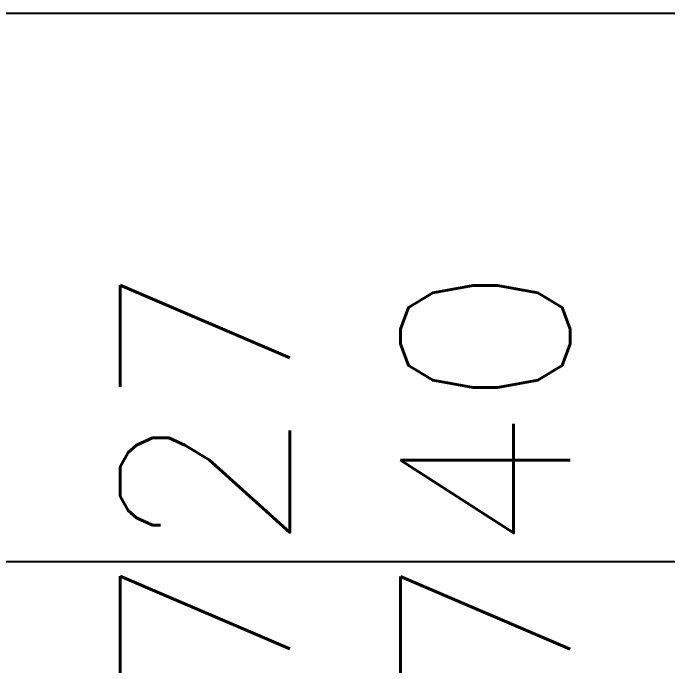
# Model space of a CAD drawing. Header units: inches. Extents: x 0.1 to 89.7, y 0.1 to 57.6.
# Drawn here: x 79.154 to 80.934, y 27.405 to 29.18 of the extents above; entities that cross this region are included whole.
import ezdxf
from ezdxf.enums import TextEntityAlignment as Align

# ---------------------------------------------------------------- set-up
doc = ezdxf.new("R2010")
doc.units = ezdxf.units.IN
doc.header["$MEASUREMENT"] = 0
doc.layers.add('PSYMS', color=7, linetype='Continuous')
doc.layers.add('PTAG', color=150, linetype='Continuous')
doc.styles.add('WD', font='romans.shx', dxfattribs={"height": 0.185})

# ---------------------------------------------------------------- blocks, each defined once
blk = doc.blocks.new('440R_S13R2')
at = {"style": 'WD', "width": 0.7}
for tag, p in [('INST', (0.4, 5.5721)), ('LOC', (0.4, 5.4025)), ('DESC1', (0.4, 5.2462)), ('DESC2', (0.4, 5.09)), ('DESC3', (0.4, 4.9421)), ('XREF', (0.4, 4.3712))]:
    blk.add_attdef(tag, text='', height=0.125, dxfattribs=at).set_placement(p, align=Align.CENTER)
at = {"style": 'WD'}
blk.add_attdef('TAG1', text='', height=0.125, dxfattribs=at).set_placement((0.4, 4.7775), align=Align.CENTER)
at = {"style": 'WD', "flags": 9}
blk.add_attdef('FAMILY', (0.6047, 4.7423), '', height=0.01, dxfattribs=at)
for tag, p in [('CAT', (0.6297, 4.6982)), ('MFG', (0.6278, 4.6787)), ('ASSYCODE', (0.63, 4.6614))]:
    blk.add_attdef(tag, text='', height=0.01, dxfattribs=at).set_placement(p, align=Align.CENTER)
blk = doc.blocks.new('AB_ 440R_D22S2')
at = {"style": 'WD', "width": 0.7}
for tag, p in [('INST', (1.25, 5.2946)), ('LOC', (1.25, 5.125)), ('DESC1', (1.25, 4.9688)), ('DESC2', (1.25, 4.8125)), ('DESC3', (1.25, 4.6646)), ('XREF', (1.25, 4.0938))]:
    blk.add_attdef(tag, text='', height=0.125, dxfattribs=at).set_placement(p, align=Align.CENTER)
at = {"style": 'WD'}
blk.add_attdef('TAG1', text='', height=0.125, dxfattribs=at).set_placement((1.25, 4.5), align=Align.CENTER)
at = {"style": 'WD', "flags": 9}
blk.add_attdef('FAMILY', (1.4547, 4.4648), '', height=0.01, dxfattribs=at)
for tag, p in [('CAT', (1.4797, 4.4207)), ('MFG', (1.4778, 4.4012)), ('ASSYCODE', (1.48, 4.3839))]:
    blk.add_attdef(tag, text='', height=0.01, dxfattribs=at).set_placement(p, align=Align.CENTER)
blk = doc.blocks.new('HDINFA3F')
for p, q in [((0, 0.75), (29.75, 0.75)), ((0, -0.75), (29.75, -0.75))]:
    blk.add_line(p, q)

msp = doc.modelspace()

# ---------------------------------------------------------------- block references
at = {"layer": 'PSYMS', "xscale": 0.9935880310615606, "yscale": 0.9935880310615606, "zscale": 0.9935880310615606}
msp.add_blockref('HDINFA3F', (53.3918, 28.43454), dxfattribs=at)
at = {"layer": 'PSYMS'}
ref = msp.add_blockref('440R_S13R2', (79.17794, 21.60587), dxfattribs=dict(at, xscale=0.9935880310615606, yscale=0.9935880310615606, zscale=0.9935880310615606))
ref.add_attrib('P_TAG1', 'SR727', dxfattribs={"layer": 'PTAG', "height": 0.461257, "rotation": 90, "style": 'WD', "flags": 8}).set_placement((79.67577, 27.50133), align=Align.MIDDLE_CENTER)
ref = msp.add_blockref('AB_ 440R_D22S2', (80.02677, 21.63692), dxfattribs=dict(at, xscale=0.9935880310615606, yscale=0.9935880310615606, zscale=0.9935880310615606))
ref.add_attrib('P_TAG1', 'SR740', dxfattribs={"layer": 'PTAG', "height": 0.461257, "rotation": 90, "style": 'WD', "flags": 8}).set_placement((80.4375, 27.5), align=Align.MIDDLE_CENTER)

doc.saveas('drawing.dxf')
